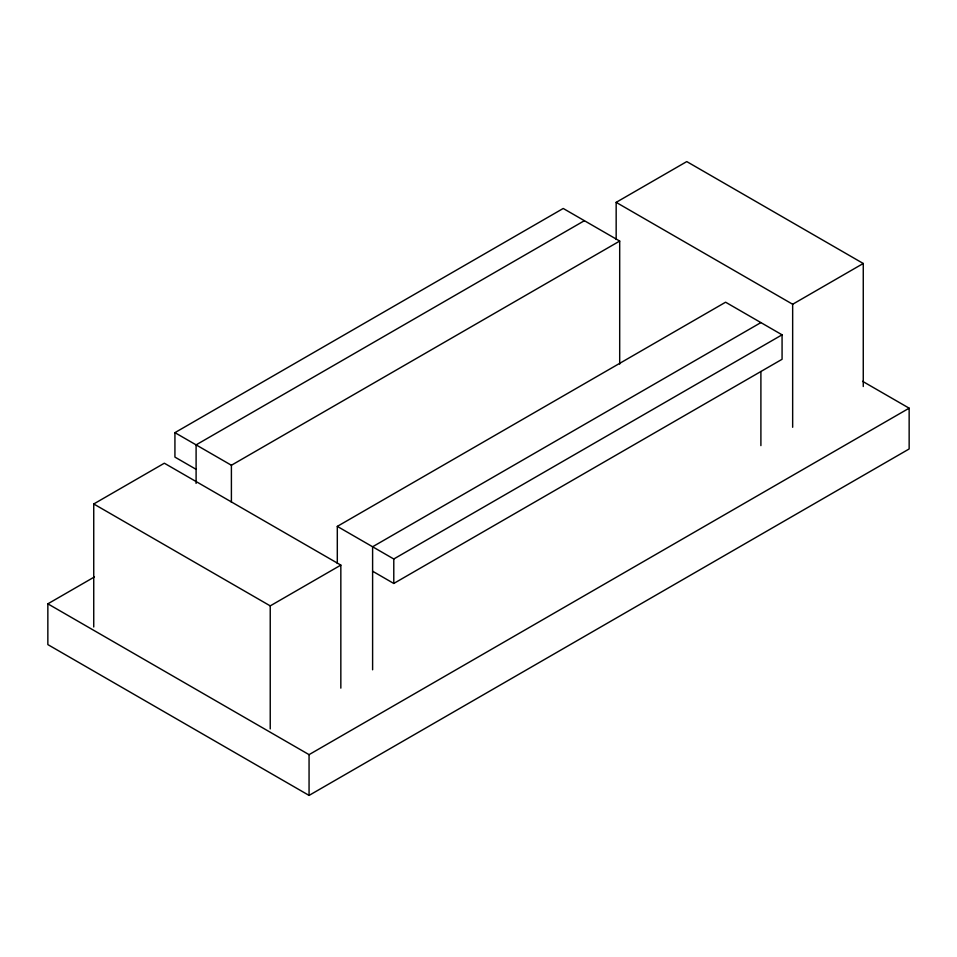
<?xml version="1.0" encoding="UTF-8"?>
<svg xmlns="http://www.w3.org/2000/svg" width="957" height="957" viewBox="0 0 957 957"><rect width="100%" height="100%" fill="white"/><g stroke="black" fill="none" stroke-linecap="round" stroke-linejoin="round"><path stroke-width="1.44" d="M196.101 469.325L174.928 457.099L174.928 432.648L563.218 208.47L619.693 241.068L619.693 364.091M93.738 626.991L93.738 503.968L164.341 463.212L340.836 565.108L340.836 688.131M584.392 220.696L196.101 444.873L196.101 483.405M616.164 239.406L616.164 202.358L686.767 161.589L863.262 263.486L863.262 386.508M174.928 432.648L231.403 465.258L619.693 241.068M862.592 381.317L909.15 408.184L909.15 448.953L309.063 795.411L47.85 644.599L47.85 603.831L94.408 576.951M337.307 563.446L337.307 526.386L725.597 302.209L782.072 334.818L782.072 359.282L393.782 583.459L372.608 571.221M93.738 503.968L270.233 605.877L340.836 565.108M760.899 322.593L372.608 546.77L372.608 669.792M616.164 202.358L792.659 304.254L863.262 263.486M337.307 526.386L393.782 558.996L782.072 334.818M47.85 603.831L309.063 754.642L909.15 408.184M792.659 304.254L792.659 427.277M760.899 371.507L760.899 445.615M393.782 558.996L393.782 583.459M309.063 754.642L309.063 795.411M270.233 605.877L270.233 728.899M231.403 465.258L231.403 502.305"/></g></svg>
